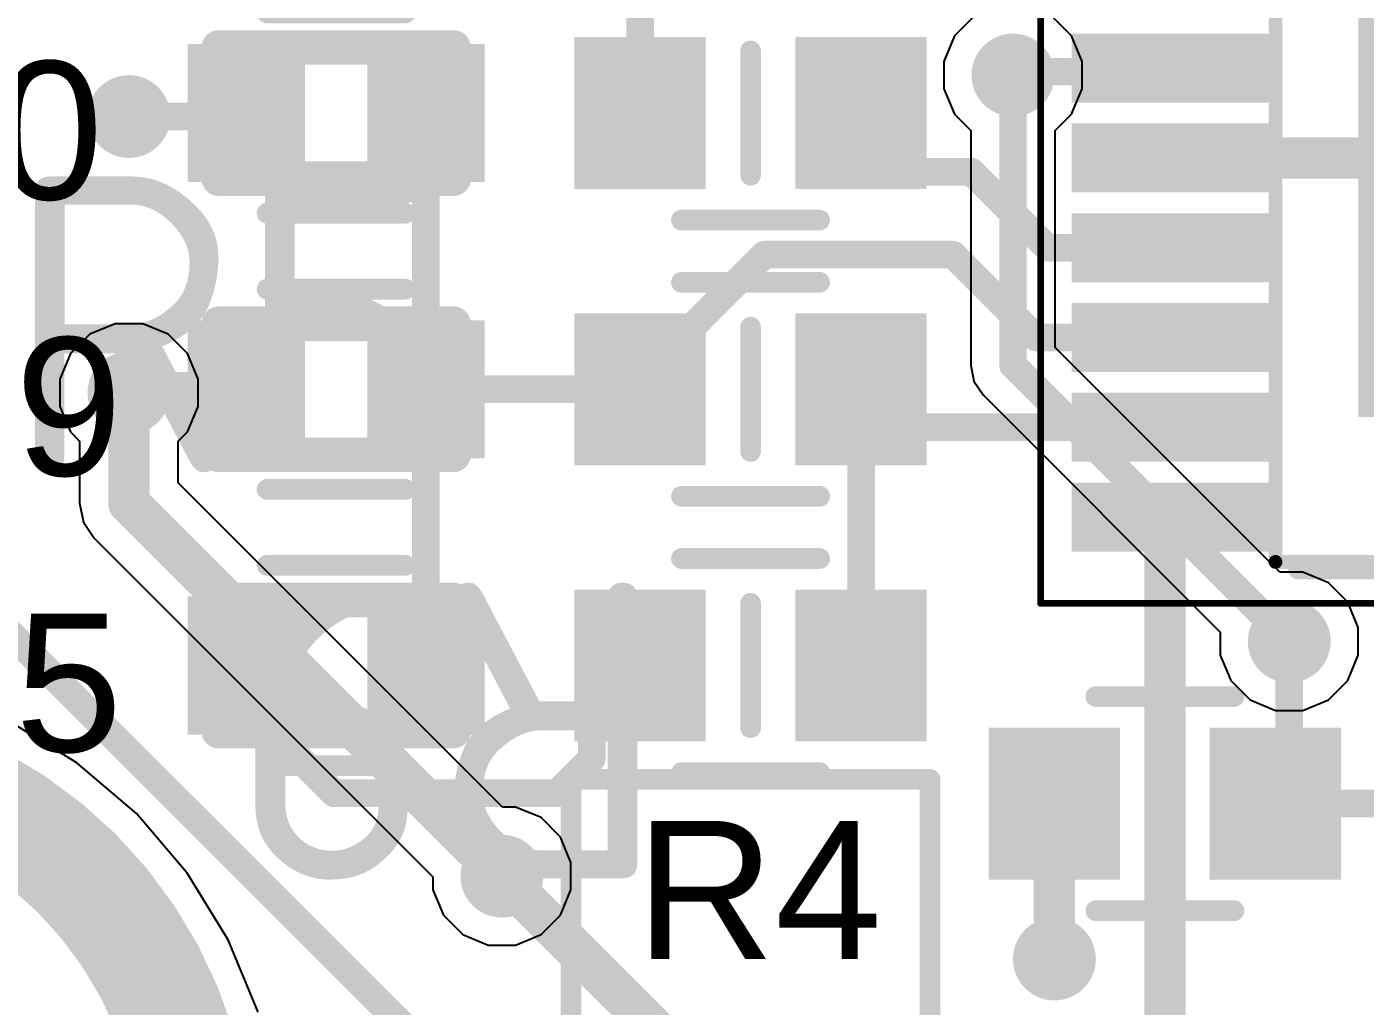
# Model space of a CAD drawing. Header units: inches. Extents: x -1.5 to 75.1, y -0.1 to 70.1.
# Drawn here: x 5.76 to 15.45, y 5.16 to 12.25 of the extents above; entities that cross this region are included whole.
import ezdxf

# ---------------------------------------------------------------- set-up
doc = ezdxf.new("R2010")
doc.units = ezdxf.units.IN
for name, color, linetype in [('Assembly Notes', 56, 'Continuous'), ('Bottom Layer', 5, 'Continuous'), ('Keep-Out Layer', 6, 'Continuous'), ('Mechanical 13', 56, 'Continuous'), ('Mechanical 15', 56, 'Continuous'), ('Top Layer', 1, 'Continuous'), ('Top Overlay', 2, 'Continuous'), ('Top Paste', 8, 'Continuous'), ('Top Solder', 216, 'Continuous'), ('Via Holes', 16, 'Continuous')]:
    doc.layers.add(name, color=color, linetype=linetype)
doc.styles.add('Arial', font='', dxfattribs={"height": 0.2})
doc.styles.add('GOST type B', font='', dxfattribs={"height": 0.2})
doc.styles.get('Arial').set_extended_font_data('Arial')
doc.styles.get('GOST type B').set_extended_font_data('GOST type B')

# ---------------------------------------------------------------- blocks, each defined once
blk = doc.blocks.new('0603R_129')
at = {"layer": 'Top Layer'}
for points in [[(-1.05000171, -0.47500032), (-1.05000171, 0.47500032), (-0.25000077, 0.47500032), (-0.25000077, -0.47500032)], [(0.24999823, -0.47500032), (0.24999823, 0.47500032), (1.04999917, 0.47500032), (1.04999917, -0.47500032)]]:
    blk.add_hatch(color=1, dxfattribs=at).paths.add_polyline_path(points)
at = {"layer": 'Top Paste'}
for points in [[(-1.05000171, -0.47500032), (-1.05000171, 0.47500032), (-0.25000077, 0.47500032), (-0.25000077, -0.47500032)], [(0.24999823, -0.47500032), (0.24999823, 0.47500032), (1.04999917, 0.47500032), (1.04999917, -0.47500032)]]:
    blk.add_hatch(color=8, dxfattribs=at).paths.add_polyline_path(points)
at = {"layer": 'Top Solder'}
for points in [[(-1.07500293, -0.50000154), (-1.07500293, 0.50000154), (-0.22499955, 0.50000154), (-0.22499955, -0.50000154)], [(0.22499701, -0.50000154), (0.22499701, 0.50000154), (1.07500039, 0.50000154), (1.07500039, -0.50000154)]]:
    blk.add_hatch(color=216, dxfattribs=at).paths.add_polyline_path(points)
at = {"layer": 'Assembly Notes'}
for points in [[(-0.8500008399999999, -0.47500032, 0.2499995, 0.2499995, 0), (-0.8500008399999999, 0.47500032, 0.2499995, 0.2499995, 0)], [(-0.8500008399999999, 0.47500032, 0.2499995, 0.2499995, 0), (0.8499983, 0.47500032, 0.2499995, 0.2499995, 0)], [(0.8499983, -0.47500032, 0.2499995, 0.2499995, 0), (0.8499983, 0.47500032, 0.2499995, 0.2499995, 0)], [(-0.8500008399999999, -0.47500032, 0.2499995, 0.2499995, 0), (0.8499983, -0.47500032, 0.2499995, 0.2499995, 0)]]:
    blk.add_lwpolyline(points, format="xyseb", dxfattribs=at)
for points in [[(-0.9125000799999999, 0.47500032, 0.12499848, 0.12499848, 1), (-0.7875015999999999, 0.47500032, 0.12499848, 0.12499848, 1)], [(-0.9125000799999999, 0.47500032, 0.12499848, 0.12499848, 1), (-0.7875015999999999, 0.47500032, 0.12499848, 0.12499848, 1)], [(0.78749906, 0.47500032, 0.12499848, 0.12499848, 1), (0.9124975399999999, 0.47500032, 0.12499848, 0.12499848, 1)], [(0.78749906, 0.47500032, 0.12499848, 0.12499848, 1), (0.9124975399999999, 0.47500032, 0.12499848, 0.12499848, 1)], [(-0.9125000799999999, -0.47500032, 0.12499848, 0.12499848, 1), (-0.7875015999999999, -0.47500032, 0.12499848, 0.12499848, 1)], [(-0.9125000799999999, -0.47500032, 0.12499848, 0.12499848, 1), (-0.7875015999999999, -0.47500032, 0.12499848, 0.12499848, 1)], [(0.78749906, -0.47500032, 0.12499848, 0.12499848, 1), (0.9124975399999999, -0.47500032, 0.12499848, 0.12499848, 1)], [(0.78749906, -0.47500032, 0.12499848, 0.12499848, 1), (0.9124975399999999, -0.47500032, 0.12499848, 0.12499848, 1)]]:
    blk.add_lwpolyline(points, format="xyseb", close=True, dxfattribs=at)
at = {"layer": 'Top Overlay'}
for points in [[(-0.499999, 0.72499982, 0.1499997, 0.1499997, 0), (0.499999, 0.72499982, 0.1499997, 0.1499997, 0)], [(-0.499999, -0.72499982, 0.1499997, 0.1499997, 0), (0.499999, -0.72499982, 0.1499997, 0.1499997, 0)]]:
    blk.add_lwpolyline(points, format="xyseb", dxfattribs=at)
for points in [[(-0.53749956, 0.72499982, 0.07499858, 0.07499858, 1), (-0.46249844, 0.72499982, 0.07499858, 0.07499858, 1)], [(0.46249844, 0.72499982, 0.07499858, 0.07499858, 1), (0.53749956, 0.72499982, 0.07499858, 0.07499858, 1)], [(-0.53749956, -0.72499982, 0.07499858, 0.07499858, 1), (-0.46249844, -0.72499982, 0.07499858, 0.07499858, 1)], [(0.46249844, -0.72499982, 0.07499858, 0.07499858, 1), (0.53749956, -0.72499982, 0.07499858, 0.07499858, 1)]]:
    blk.add_lwpolyline(points, format="xyseb", close=True, dxfattribs=at)
at = {"layer": 'Assembly Notes', "style": 'GOST type B'}
blk.add_text('R10', height=2.15000078, rotation=360, dxfattribs=at).set_placement((-2.40000028, 1.39999974))
blk = doc.blocks.new('0603R_130')
at = {"layer": 'Top Layer'}
for points in [[(-1.05000171, -0.47500032), (-1.05000171, 0.47500032), (-0.25000077, 0.47500032), (-0.25000077, -0.47500032)], [(0.24999823, -0.47500032), (0.24999823, 0.47500032), (1.04999917, 0.47500032), (1.04999917, -0.47500032)]]:
    blk.add_hatch(color=1, dxfattribs=at).paths.add_polyline_path(points)
at = {"layer": 'Top Paste'}
for points in [[(-1.05000171, -0.47500032), (-1.05000171, 0.47500032), (-0.25000077, 0.47500032), (-0.25000077, -0.47500032)], [(0.24999823, -0.47500032), (0.24999823, 0.47500032), (1.04999917, 0.47500032), (1.04999917, -0.47500032)]]:
    blk.add_hatch(color=8, dxfattribs=at).paths.add_polyline_path(points)
at = {"layer": 'Top Solder'}
for points in [[(-1.07500293, -0.50000154), (-1.07500293, 0.50000154), (-0.22499955, 0.50000154), (-0.22499955, -0.50000154)], [(0.22499701, -0.50000154), (0.22499701, 0.50000154), (1.07500039, 0.50000154), (1.07500039, -0.50000154)]]:
    blk.add_hatch(color=216, dxfattribs=at).paths.add_polyline_path(points)
at = {"layer": 'Assembly Notes'}
for points in [[(-0.8500008399999999, 0.47500032, 0.2499995, 0.2499995, 0), (-0.8500008399999999, -0.47500032, 0.2499995, 0.2499995, 0)], [(0.8499983, 0.47500032, 0.2499995, 0.2499995, 0), (-0.8500008399999999, 0.47500032, 0.2499995, 0.2499995, 0)], [(0.8499983, 0.47500032, 0.2499995, 0.2499995, 0), (0.8499983, -0.47500032, 0.2499995, 0.2499995, 0)], [(0.8499983, -0.47500032, 0.2499995, 0.2499995, 0), (-0.8500008399999999, -0.47500032, 0.2499995, 0.2499995, 0)]]:
    blk.add_lwpolyline(points, format="xyseb", dxfattribs=at)
for points in [[(-0.9125000799999999, 0.47500032, 0.12499848, 0.12499848, 1), (-0.7875015999999999, 0.47500032, 0.12499848, 0.12499848, 1)], [(-0.9125000799999999, 0.47500032, 0.12499848, 0.12499848, 1), (-0.7875015999999999, 0.47500032, 0.12499848, 0.12499848, 1)], [(0.78749906, 0.47500032, 0.12499848, 0.12499848, 1), (0.9124975399999999, 0.47500032, 0.12499848, 0.12499848, 1)], [(0.78749906, 0.47500032, 0.12499848, 0.12499848, 1), (0.9124975399999999, 0.47500032, 0.12499848, 0.12499848, 1)], [(-0.9125000799999999, -0.47500032, 0.12499848, 0.12499848, 1), (-0.7875015999999999, -0.47500032, 0.12499848, 0.12499848, 1)], [(-0.9125000799999999, -0.47500032, 0.12499848, 0.12499848, 1), (-0.7875015999999999, -0.47500032, 0.12499848, 0.12499848, 1)], [(0.78749906, -0.47500032, 0.12499848, 0.12499848, 1), (0.9124975399999999, -0.47500032, 0.12499848, 0.12499848, 1)], [(0.78749906, -0.47500032, 0.12499848, 0.12499848, 1), (0.9124975399999999, -0.47500032, 0.12499848, 0.12499848, 1)]]:
    blk.add_lwpolyline(points, format="xyseb", close=True, dxfattribs=at)
at = {"layer": 'Top Overlay'}
for points in [[(0.499999, 0.72499982, 0.1499997, 0.1499997, 0), (-0.499999, 0.72499982, 0.1499997, 0.1499997, 0)], [(0.499999, -0.72499982, 0.1499997, 0.1499997, 0), (-0.499999, -0.72499982, 0.1499997, 0.1499997, 0)]]:
    blk.add_lwpolyline(points, format="xyseb", dxfattribs=at)
for points in [[(-0.53749956, 0.72499982, 0.07499858, 0.07499858, 1), (-0.46249844, 0.72499982, 0.07499858, 0.07499858, 1)], [(0.46249844, 0.72499982, 0.07499858, 0.07499858, 1), (0.53749956, 0.72499982, 0.07499858, 0.07499858, 1)], [(-0.53749956, -0.72499982, 0.07499858, 0.07499858, 1), (-0.46249844, -0.72499982, 0.07499858, 0.07499858, 1)], [(0.46249844, -0.72499982, 0.07499858, 0.07499858, 1), (0.53749956, -0.72499982, 0.07499858, 0.07499858, 1)]]:
    blk.add_lwpolyline(points, format="xyseb", close=True, dxfattribs=at)
at = {"layer": 'Assembly Notes', "style": 'GOST type B'}
blk.add_text('R9', height=2.15000078, dxfattribs=at).set_placement((-2.40000028, 1.39999974))
blk = doc.blocks.new('0603R_134')
at = {"layer": 'Top Layer'}
for points in [[(-1.05000171, -0.47500032), (-1.05000171, 0.47500032), (-0.25000077, 0.47500032), (-0.25000077, -0.47500032)], [(0.24999823, -0.47500032), (0.24999823, 0.47500032), (1.04999917, 0.47500032), (1.04999917, -0.47500032)]]:
    blk.add_hatch(color=1, dxfattribs=at).paths.add_polyline_path(points)
at = {"layer": 'Top Paste'}
for points in [[(-1.05000171, -0.47500032), (-1.05000171, 0.47500032), (-0.25000077, 0.47500032), (-0.25000077, -0.47500032)], [(0.24999823, -0.47500032), (0.24999823, 0.47500032), (1.04999917, 0.47500032), (1.04999917, -0.47500032)]]:
    blk.add_hatch(color=8, dxfattribs=at).paths.add_polyline_path(points)
at = {"layer": 'Top Solder'}
for points in [[(-1.07500293, -0.50000154), (-1.07500293, 0.50000154), (-0.22499955, 0.50000154), (-0.22499955, -0.50000154)], [(0.22499701, -0.50000154), (0.22499701, 0.50000154), (1.07500039, 0.50000154), (1.07500039, -0.50000154)]]:
    blk.add_hatch(color=216, dxfattribs=at).paths.add_polyline_path(points)
at = {"layer": 'Assembly Notes'}
for points in [[(-0.8500008399999999, -0.47500032, 0.2499995, 0.2499995, 0), (-0.8500008399999999, 0.47500032, 0.2499995, 0.2499995, 0)], [(-0.8500008399999999, 0.47500032, 0.2499995, 0.2499995, 0), (0.8499983, 0.47500032, 0.2499995, 0.2499995, 0)], [(0.8499983, -0.47500032, 0.2499995, 0.2499995, 0), (0.8499983, 0.47500032, 0.2499995, 0.2499995, 0)], [(-0.8500008399999999, -0.47500032, 0.2499995, 0.2499995, 0), (0.8499983, -0.47500032, 0.2499995, 0.2499995, 0)]]:
    blk.add_lwpolyline(points, format="xyseb", dxfattribs=at)
for points in [[(-0.9125000799999999, 0.47500032, 0.12499848, 0.12499848, 1), (-0.7875015999999999, 0.47500032, 0.12499848, 0.12499848, 1)], [(-0.9125000799999999, 0.47500032, 0.12499848, 0.12499848, 1), (-0.7875015999999999, 0.47500032, 0.12499848, 0.12499848, 1)], [(0.78749906, 0.47500032, 0.12499848, 0.12499848, 1), (0.9124975399999999, 0.47500032, 0.12499848, 0.12499848, 1)], [(0.78749906, 0.47500032, 0.12499848, 0.12499848, 1), (0.9124975399999999, 0.47500032, 0.12499848, 0.12499848, 1)], [(-0.9125000799999999, -0.47500032, 0.12499848, 0.12499848, 1), (-0.7875015999999999, -0.47500032, 0.12499848, 0.12499848, 1)], [(-0.9125000799999999, -0.47500032, 0.12499848, 0.12499848, 1), (-0.7875015999999999, -0.47500032, 0.12499848, 0.12499848, 1)], [(0.78749906, -0.47500032, 0.12499848, 0.12499848, 1), (0.9124975399999999, -0.47500032, 0.12499848, 0.12499848, 1)], [(0.78749906, -0.47500032, 0.12499848, 0.12499848, 1), (0.9124975399999999, -0.47500032, 0.12499848, 0.12499848, 1)]]:
    blk.add_lwpolyline(points, format="xyseb", close=True, dxfattribs=at)
at = {"layer": 'Top Overlay'}
for points in [[(-0.499999, 0.72499982, 0.1499997, 0.1499997, 0), (0.499999, 0.72499982, 0.1499997, 0.1499997, 0)], [(-0.499999, -0.72499982, 0.1499997, 0.1499997, 0), (0.499999, -0.72499982, 0.1499997, 0.1499997, 0)]]:
    blk.add_lwpolyline(points, format="xyseb", dxfattribs=at)
for points in [[(-0.53749956, 0.72499982, 0.07499858, 0.07499858, 1), (-0.46249844, 0.72499982, 0.07499858, 0.07499858, 1)], [(0.46249844, 0.72499982, 0.07499858, 0.07499858, 1), (0.53749956, 0.72499982, 0.07499858, 0.07499858, 1)], [(-0.53749956, -0.72499982, 0.07499858, 0.07499858, 1), (-0.46249844, -0.72499982, 0.07499858, 0.07499858, 1)], [(0.46249844, -0.72499982, 0.07499858, 0.07499858, 1), (0.53749956, -0.72499982, 0.07499858, 0.07499858, 1)]]:
    blk.add_lwpolyline(points, format="xyseb", close=True, dxfattribs=at)
at = {"layer": 'Assembly Notes', "style": 'GOST type B'}
blk.add_text('R5', height=2.15000078, rotation=360, dxfattribs=at).set_placement((-2.40000028, 1.39999974))
blk = doc.blocks.new('HTSSOP_20_153')
at = {"layer": 'Top Layer'}
for points in [[(-1.57499939, -2.17499946), (-1.57499939, 2.17499946), (1.57499939, 2.17499946), (1.57499939, -2.17499946)], [(-3.65000032, 0.55000017), (-2.20000068, 0.55000017), (-2.20000068, 0.10000107), (-3.65000032, 0.10000107)], [(-3.65000032, -0.10000107), (-2.20000068, -0.10000107), (-2.20000068, -0.55000017), (-3.65000032, -0.55000017)], [(-3.65000032, -0.74999977), (-2.20000068, -0.74999977), (-2.20000068, -1.19999887), (-3.65000032, -1.19999887)], [(-3.65000032, -1.40000101), (-2.20000068, -1.40000101), (-2.20000068, -1.85000011), (-3.65000032, -1.85000011)], [(-3.65000032, -2.04999971), (-2.20000068, -2.04999971), (-2.20000068, -2.49999881), (-3.65000032, -2.49999881)], [(-3.65000032, -2.70000095), (-2.20000068, -2.70000095), (-2.20000068, -3.15000005), (-3.65000032, -3.15000005)]]:
    blk.add_hatch(color=1, dxfattribs=at).paths.add_polyline_path(points)
at = {"layer": 'Top Paste'}
for points in [[(-1.57499939, -2.17499946), (-1.57499939, 2.17499946), (1.57499939, 2.17499946), (1.57499939, -2.17499946)], [(-3.65000032, 0.55000017), (-2.20000068, 0.55000017), (-2.20000068, 0.10000107), (-3.65000032, 0.10000107)], [(-3.65000032, -0.10000107), (-2.20000068, -0.10000107), (-2.20000068, -0.55000017), (-3.65000032, -0.55000017)], [(-3.65000032, -0.74999977), (-2.20000068, -0.74999977), (-2.20000068, -1.19999887), (-3.65000032, -1.19999887)], [(-3.65000032, -1.40000101), (-2.20000068, -1.40000101), (-2.20000068, -1.85000011), (-3.65000032, -1.85000011)], [(-3.65000032, -2.04999971), (-2.20000068, -2.04999971), (-2.20000068, -2.49999881), (-3.65000032, -2.49999881)], [(-3.65000032, -2.70000095), (-2.20000068, -2.70000095), (-2.20000068, -3.15000005), (-3.65000032, -3.15000005)]]:
    blk.add_hatch(color=8, dxfattribs=at).paths.add_polyline_path(points)
at = {"layer": 'Top Solder'}
for points in [[(-1.60000061, -2.20000068), (-1.60000061, 2.20000068), (1.60000061, 2.20000068), (1.60000061, -2.20000068)], [(-3.67500154, 0.57500139), (-2.17499946, 0.57500139), (-2.17499946, 0.07499984999999999), (-3.67500154, 0.07499984999999999)], [(-3.67500154, -0.07499984999999999), (-2.17499946, -0.07499984999999999), (-2.17499946, -0.57500139), (-3.67500154, -0.57500139)], [(-3.67500154, -0.7249985499999999), (-2.17499946, -0.7249985499999999), (-2.17499946, -1.22500009), (-3.67500154, -1.22500009)], [(-3.67500154, -1.37499979), (-2.17499946, -1.37499979), (-2.17499946, -1.87500133), (-3.67500154, -1.87500133)], [(-3.67500154, -2.02499849), (-2.17499946, -2.02499849), (-2.17499946, -2.52500003), (-3.67500154, -2.52500003)], [(-3.67500154, -2.67499973), (-2.17499946, -2.67499973), (-2.17499946, -3.17500127), (-3.67500154, -3.17500127)]]:
    blk.add_hatch(color=216, dxfattribs=at).paths.add_polyline_path(points)
at = {"layer": 'Mechanical 13'}
for points in [[(-2.20000068, -3.25000112, 0.0999998, 0.0999998, 0), (-2.20000068, 3.25000112, 0.0999998, 0.0999998, 0)], [(-2.20000068, -3.25000112, 0.0999998, 0.0999998, 0), (2.20000068, -3.25000112, 0.0999998, 0.0999998, 0)]]:
    blk.add_lwpolyline(points, format="xyseb", dxfattribs=at)
blk.add_lwpolyline([(-2.22499936, -3.25000112, 0.0499999, 0.0499999, 1), (-2.175002, -3.25000112, 0.0499999, 0.0499999, 1)], format="xyseb", close=True, dxfattribs=at)
blk.add_lwpolyline([(-2.22499936, -3.25000112, 0.0499999, 0.0499999, 1), (-2.175002, -3.25000112, 0.0499999, 0.0499999, 1)], format="xyseb", close=True, dxfattribs=at)
at = {"layer": 'Mechanical 15'}
for points in [[(-3.89999982, -3.55000052, 0.0499999, 0.0499999, 0), (-3.89999982, 3.55000052, 0.0499999, 0.0499999, 0)], [(-3.89999982, -3.55000052, 0.0499999, 0.0499999, 0), (3.89999982, -3.55000052, 0.0499999, 0.0499999, 0)]]:
    blk.add_lwpolyline(points, format="xyseb", dxfattribs=at)
blk.add_lwpolyline([(-3.912499159999999, -3.55000052, 0.02499868, 0.02499868, 1), (-3.88750048, -3.55000052, 0.02499868, 0.02499868, 1)], format="xyseb", close=True, dxfattribs=at)
blk.add_lwpolyline([(-3.912499159999999, -3.55000052, 0.02499868, 0.02499868, 1), (-3.88750048, -3.55000052, 0.02499868, 0.02499868, 1)], format="xyseb", close=True, dxfattribs=at)
at = {"layer": 'Top Overlay'}
blk.add_lwpolyline([(-2.032, -3.302, 0.1499997, 0.1499997, 0), (2.032, -3.302, 0.1499997, 0.1499997, 0)], format="xyseb", dxfattribs=at)
blk.add_lwpolyline([(-2.06950056, -3.302, 0.07499858, 0.07499858, 1), (-1.99449944, -3.302, 0.07499858, 0.07499858, 1)], format="xyseb", close=True, dxfattribs=at)
blk = doc.blocks.new('0603C_189')
at = {"layer": 'Top Layer'}
for points in [[(-1.25000131, -0.52500022), (-1.25000131, 0.52500022), (-0.35000057, 0.52500022), (-0.35000057, -0.52500022)], [(0.34999803, -0.52500022), (0.34999803, 0.52500022), (1.24999877, 0.52500022), (1.24999877, -0.52500022)]]:
    blk.add_hatch(color=1, dxfattribs=at).paths.add_polyline_path(points)
at = {"layer": 'Top Paste'}
for points in [[(-1.25000131, -0.52500022), (-1.25000131, 0.52500022), (-0.35000057, 0.52500022), (-0.35000057, -0.52500022)], [(0.34999803, -0.52500022), (0.34999803, 0.52500022), (1.24999877, 0.52500022), (1.24999877, -0.52500022)]]:
    blk.add_hatch(color=8, dxfattribs=at).paths.add_polyline_path(points)
at = {"layer": 'Top Solder'}
for points in [[(-1.27500253, -0.55000144), (-1.27500253, 0.55000144), (-0.32499935, 0.55000144), (-0.32499935, -0.55000144)], [(0.32499681, -0.55000144), (0.32499681, 0.55000144), (1.27499999, 0.55000144), (1.27499999, -0.55000144)]]:
    blk.add_hatch(color=216, dxfattribs=at).paths.add_polyline_path(points)
at = {"layer": 'Top Overlay'}
for points in [[(-0.499999, 0.77499972, 0.1499997, 0.1499997, 0), (0.499999, 0.77499972, 0.1499997, 0.1499997, 0)], [(0, -0.4499991, 0.1499997, 0.1499997, 0), (0, 0.4499991, 0.1499997, 0.1499997, 0)], [(-0.499999, -0.77499972, 0.1499997, 0.1499997, 0), (0.499999, -0.77499972, 0.1499997, 0.1499997, 0)]]:
    blk.add_lwpolyline(points, format="xyseb", dxfattribs=at)
for points in [[(-0.53749956, 0.77499972, 0.07499858, 0.07499858, 1), (-0.46249844, 0.77499972, 0.07499858, 0.07499858, 1)], [(0.46249844, 0.77499972, 0.07499858, 0.07499858, 1), (0.53749956, 0.77499972, 0.07499858, 0.07499858, 1)], [(-0.03750056, 0.4499991, 0.07499858, 0.07499858, 1), (0.03750056, 0.4499991, 0.07499858, 0.07499858, 1)], [(-0.03750056, -0.4499991, 0.07499858, 0.07499858, 1), (0.03750056, -0.4499991, 0.07499858, 0.07499858, 1)], [(-0.53749956, -0.77499972, 0.07499858, 0.07499858, 1), (-0.46249844, -0.77499972, 0.07499858, 0.07499858, 1)], [(0.46249844, -0.77499972, 0.07499858, 0.07499858, 1), (0.53749956, -0.77499972, 0.07499858, 0.07499858, 1)]]:
    blk.add_lwpolyline(points, format="xyseb", close=True, dxfattribs=at)
blk = doc.blocks.new('0603C_190')
at = {"layer": 'Top Layer'}
for points in [[(-1.25000131, -0.52500022), (-1.25000131, 0.52500022), (-0.35000057, 0.52500022), (-0.35000057, -0.52500022)], [(0.34999803, -0.52500022), (0.34999803, 0.52500022), (1.24999877, 0.52500022), (1.24999877, -0.52500022)]]:
    blk.add_hatch(color=1, dxfattribs=at).paths.add_polyline_path(points)
at = {"layer": 'Top Paste'}
for points in [[(-1.25000131, -0.52500022), (-1.25000131, 0.52500022), (-0.35000057, 0.52500022), (-0.35000057, -0.52500022)], [(0.34999803, -0.52500022), (0.34999803, 0.52500022), (1.24999877, 0.52500022), (1.24999877, -0.52500022)]]:
    blk.add_hatch(color=8, dxfattribs=at).paths.add_polyline_path(points)
at = {"layer": 'Top Solder'}
for points in [[(-1.27500253, -0.55000144), (-1.27500253, 0.55000144), (-0.32499935, 0.55000144), (-0.32499935, -0.55000144)], [(0.32499681, -0.55000144), (0.32499681, 0.55000144), (1.27499999, 0.55000144), (1.27499999, -0.55000144)]]:
    blk.add_hatch(color=216, dxfattribs=at).paths.add_polyline_path(points)
at = {"layer": 'Top Overlay'}
for points in [[(-0.499999, 0.77499972, 0.1499997, 0.1499997, 0), (0.499999, 0.77499972, 0.1499997, 0.1499997, 0)], [(0, -0.4499991, 0.1499997, 0.1499997, 0), (0, 0.4499991, 0.1499997, 0.1499997, 0)], [(-0.499999, -0.77499972, 0.1499997, 0.1499997, 0), (0.499999, -0.77499972, 0.1499997, 0.1499997, 0)]]:
    blk.add_lwpolyline(points, format="xyseb", dxfattribs=at)
for points in [[(-0.53749956, 0.77499972, 0.07499858, 0.07499858, 1), (-0.46249844, 0.77499972, 0.07499858, 0.07499858, 1)], [(0.46249844, 0.77499972, 0.07499858, 0.07499858, 1), (0.53749956, 0.77499972, 0.07499858, 0.07499858, 1)], [(-0.03750056, 0.4499991, 0.07499858, 0.07499858, 1), (0.03750056, 0.4499991, 0.07499858, 0.07499858, 1)], [(-0.03750056, -0.4499991, 0.07499858, 0.07499858, 1), (0.03750056, -0.4499991, 0.07499858, 0.07499858, 1)], [(-0.53749956, -0.77499972, 0.07499858, 0.07499858, 1), (-0.46249844, -0.77499972, 0.07499858, 0.07499858, 1)], [(0.46249844, -0.77499972, 0.07499858, 0.07499858, 1), (0.53749956, -0.77499972, 0.07499858, 0.07499858, 1)]]:
    blk.add_lwpolyline(points, format="xyseb", close=True, dxfattribs=at)
blk = doc.blocks.new('0603C_191')
at = {"layer": 'Top Layer'}
for points in [[(-1.25000131, -0.52500022), (-1.25000131, 0.52500022), (-0.35000057, 0.52500022), (-0.35000057, -0.52500022)], [(0.34999803, -0.52500022), (0.34999803, 0.52500022), (1.24999877, 0.52500022), (1.24999877, -0.52500022)]]:
    blk.add_hatch(color=1, dxfattribs=at).paths.add_polyline_path(points)
at = {"layer": 'Top Paste'}
for points in [[(-1.25000131, -0.52500022), (-1.25000131, 0.52500022), (-0.35000057, 0.52500022), (-0.35000057, -0.52500022)], [(0.34999803, -0.52500022), (0.34999803, 0.52500022), (1.24999877, 0.52500022), (1.24999877, -0.52500022)]]:
    blk.add_hatch(color=8, dxfattribs=at).paths.add_polyline_path(points)
at = {"layer": 'Top Solder'}
for points in [[(-1.27500253, -0.55000144), (-1.27500253, 0.55000144), (-0.32499935, 0.55000144), (-0.32499935, -0.55000144)], [(0.32499681, -0.55000144), (0.32499681, 0.55000144), (1.27499999, 0.55000144), (1.27499999, -0.55000144)]]:
    blk.add_hatch(color=216, dxfattribs=at).paths.add_polyline_path(points)
at = {"layer": 'Top Overlay'}
for points in [[(0.499999, 0.77499972, 0.1499997, 0.1499997, 0), (-0.499999, 0.77499972, 0.1499997, 0.1499997, 0)], [(0, 0.4499991, 0.1499997, 0.1499997, 0), (0, -0.4499991, 0.1499997, 0.1499997, 0)], [(0.499999, -0.77499972, 0.1499997, 0.1499997, 0), (-0.499999, -0.77499972, 0.1499997, 0.1499997, 0)]]:
    blk.add_lwpolyline(points, format="xyseb", dxfattribs=at)
for points in [[(-0.53749956, 0.77499972, 0.07499858, 0.07499858, 1), (-0.46249844, 0.77499972, 0.07499858, 0.07499858, 1)], [(0.46249844, 0.77499972, 0.07499858, 0.07499858, 1), (0.53749956, 0.77499972, 0.07499858, 0.07499858, 1)], [(-0.03750056, 0.4499991, 0.07499858, 0.07499858, 1), (0.03750056, 0.4499991, 0.07499858, 0.07499858, 1)], [(-0.03750056, -0.4499991, 0.07499858, 0.07499858, 1), (0.03750056, -0.4499991, 0.07499858, 0.07499858, 1)], [(-0.53749956, -0.77499972, 0.07499858, 0.07499858, 1), (-0.46249844, -0.77499972, 0.07499858, 0.07499858, 1)], [(0.46249844, -0.77499972, 0.07499858, 0.07499858, 1), (0.53749956, -0.77499972, 0.07499858, 0.07499858, 1)]]:
    blk.add_lwpolyline(points, format="xyseb", close=True, dxfattribs=at)
blk = doc.blocks.new('0603C_192')
at = {"layer": 'Top Layer'}
for points in [[(-1.25000131, -0.52500022), (-1.25000131, 0.52500022), (-0.35000057, 0.52500022), (-0.35000057, -0.52500022)], [(0.34999803, -0.52500022), (0.34999803, 0.52500022), (1.24999877, 0.52500022), (1.24999877, -0.52500022)]]:
    blk.add_hatch(color=1, dxfattribs=at).paths.add_polyline_path(points)
at = {"layer": 'Top Paste'}
for points in [[(-1.25000131, -0.52500022), (-1.25000131, 0.52500022), (-0.35000057, 0.52500022), (-0.35000057, -0.52500022)], [(0.34999803, -0.52500022), (0.34999803, 0.52500022), (1.24999877, 0.52500022), (1.24999877, -0.52500022)]]:
    blk.add_hatch(color=8, dxfattribs=at).paths.add_polyline_path(points)
at = {"layer": 'Top Solder'}
for points in [[(-1.27500253, -0.55000144), (-1.27500253, 0.55000144), (-0.32499935, 0.55000144), (-0.32499935, -0.55000144)], [(0.32499681, -0.55000144), (0.32499681, 0.55000144), (1.27499999, 0.55000144), (1.27499999, -0.55000144)]]:
    blk.add_hatch(color=216, dxfattribs=at).paths.add_polyline_path(points)
at = {"layer": 'Top Overlay'}
for points in [[(0.499999, 0.77499972, 0.1499997, 0.1499997, 0), (-0.499999, 0.77499972, 0.1499997, 0.1499997, 0)], [(0, 0.4499991, 0.1499997, 0.1499997, 0), (0, -0.4499991, 0.1499997, 0.1499997, 0)], [(0.499999, -0.77499972, 0.1499997, 0.1499997, 0), (-0.499999, -0.77499972, 0.1499997, 0.1499997, 0)]]:
    blk.add_lwpolyline(points, format="xyseb", dxfattribs=at)
for points in [[(-0.53749956, 0.77499972, 0.07499858, 0.07499858, 1), (-0.46249844, 0.77499972, 0.07499858, 0.07499858, 1)], [(0.46249844, 0.77499972, 0.07499858, 0.07499858, 1), (0.53749956, 0.77499972, 0.07499858, 0.07499858, 1)], [(-0.03750056, 0.4499991, 0.07499858, 0.07499858, 1), (0.03750056, 0.4499991, 0.07499858, 0.07499858, 1)], [(-0.03750056, -0.4499991, 0.07499858, 0.07499858, 1), (0.03750056, -0.4499991, 0.07499858, 0.07499858, 1)], [(-0.53749956, -0.77499972, 0.07499858, 0.07499858, 1), (-0.46249844, -0.77499972, 0.07499858, 0.07499858, 1)], [(0.46249844, -0.77499972, 0.07499858, 0.07499858, 1), (0.53749956, -0.77499972, 0.07499858, 0.07499858, 1)]]:
    blk.add_lwpolyline(points, format="xyseb", close=True, dxfattribs=at)

msp = doc.modelspace()

# ---------------------------------------------------------------- hatches: boundary and pattern name
at = {"layer": 'Bottom Layer'}
h = msp.add_hatch(color=5, dxfattribs=at)
edge = h.paths.add_edge_path()
edge.add_arc((12.8999996, 11.89999906), 0.2999994, 0, 360)
h = msp.add_hatch(color=5, dxfattribs=at)
edge = h.paths.add_edge_path()
edge.add_arc((6.4999997, 11.59999966), 0.2999994, 0, 360)
h = msp.add_hatch(color=5, dxfattribs=at)
edge = h.paths.add_edge_path()
edge.add_arc((6.4999997, 9.600001119999998), 0.2999994, 0, 360)
h = msp.add_hatch(color=5, dxfattribs=at)
edge = h.paths.add_edge_path()
edge.add_arc((14.90000068, 7.799999639999999), 0.2999994, 0, 360)
h = msp.add_hatch(color=5, dxfattribs=at)
edge = h.paths.add_edge_path()
edge.add_arc((9.19999938, 6.100000499999999), 0.2999994, 0, 360)
h = msp.add_hatch(color=5, dxfattribs=at)
edge = h.paths.add_edge_path()
edge.add_arc((13.199999, 5.49999916), 0.2999994, 0, 360)
at = {"layer": 'Top Layer'}
h = msp.add_hatch(color=1, dxfattribs=at)
edge = h.paths.add_edge_path()
edge.add_arc((12.8999996, 11.89999906), 0.2999994, 0, 360)
h = msp.add_hatch(color=1, dxfattribs=at)
edge = h.paths.add_edge_path()
edge.add_arc((6.4999997, 11.59999966), 0.2999994, 0, 360)
h = msp.add_hatch(color=1, dxfattribs=at)
edge = h.paths.add_edge_path()
edge.add_arc((6.4999997, 9.600001119999998), 0.2999994, 0, 360)
h = msp.add_hatch(color=1, dxfattribs=at)
edge = h.paths.add_edge_path()
edge.add_arc((14.90000068, 7.799999639999999), 0.2999994, 0, 360)
h = msp.add_hatch(color=1, dxfattribs=at)
edge = h.paths.add_edge_path()
edge.add_arc((9.19999938, 6.100000499999999), 0.2999994, 0, 360)
h = msp.add_hatch(color=1, dxfattribs=at)
edge = h.paths.add_edge_path()
edge.add_arc((13.199999, 5.49999916), 0.2999994, 0, 360)
at = {"layer": 'Via Holes'}
h = msp.add_hatch(color=7, dxfattribs=at)
edge = h.paths.add_edge_path()
edge.add_arc((12.8999996, 11.89999906), 0.1499997, 0, 360)
h = msp.add_hatch(color=7, dxfattribs=at)
edge = h.paths.add_edge_path()
edge.add_arc((6.4999997, 11.59999966), 0.1499997, 0, 360)
h = msp.add_hatch(color=7, dxfattribs=at)
edge = h.paths.add_edge_path()
edge.add_arc((6.4999997, 9.600001119999998), 0.1499997, 0, 360)
h = msp.add_hatch(color=7, dxfattribs=at)
edge = h.paths.add_edge_path()
edge.add_arc((14.90000068, 7.799999639999999), 0.1499997, 0, 360)
h = msp.add_hatch(color=7, dxfattribs=at)
edge = h.paths.add_edge_path()
edge.add_arc((9.19999938, 6.100000499999999), 0.1499997, 0, 360)
h = msp.add_hatch(color=7, dxfattribs=at)
edge = h.paths.add_edge_path()
edge.add_arc((13.199999, 5.49999916), 0.1499997, 0, 360)

# ---------------------------------------------------------------- linework, layer by layer
at = {"layer": 'Bottom Layer'}
for p, q in [((12.61677182, 12.32387934), (12.47611932, 12.18322684)), ((13.32387988, 12.18322684), (13.18322738, 12.32387934)), ((12.47611932, 12.18322684), (12.4000006, 11.9994553)), ((13.3999986, 11.9994553), (13.32387988, 12.18322684)), ((12.4000006, 11.9994553), (12.4000006, 11.80054282)), ((13.3999986, 11.80054282), (13.3999986, 11.9994553)), ((12.4000006, 11.80054282), (12.47611932, 11.61677128)), ((13.32387988, 11.61677128), (13.3999986, 11.80054282)), ((12.47611932, 11.61677128), (12.59412264, 11.49876796)), ((13.20587656, 11.49876796), (13.32387988, 11.61677128)), ((12.59412264, 11.49876796), (12.59412264, 9.800013419999999)), ((13.20587656, 9.926701), (13.20587656, 11.49876796)), ((6.40054346, 10.10000012), (6.216771919999999, 10.0238814)), ((6.59945594, 10.10000012), (6.40054346, 10.10000012)), ((6.78322748, 10.0238814), (6.59945594, 10.10000012)), ((6.216771919999999, 10.0238814), (6.076119419999999, 9.883228899999999)), ((6.92387998, 9.883228899999999), (6.78322748, 10.0238814)), ((14.83257638, 8.29999864), (13.20587656, 9.926701)), ((6.076119419999999, 9.883228899999999), (6.000000699999999, 9.69945736)), ((6.9999987, 9.69945736), (6.92387998, 9.883228899999999)), ((12.59412264, 9.800013419999999), (12.5941201, 9.80000072)), ((12.5941201, 9.80000072), (12.61740682, 9.68294736)), ((6.000000699999999, 9.69945736), (6.000000699999999, 9.50054488)), ((6.9999987, 9.50054488), (6.9999987, 9.69945736)), ((12.61740682, 9.68294736), (12.68371098, 9.5837121)), ((6.000000699999999, 9.50054488), (6.076119419999999, 9.31677334)), ((6.92387998, 9.31677334), (6.9999987, 9.50054488)), ((12.68371098, 9.5837121), (14.40000168, 7.867423939999999)), ((6.076119419999999, 9.31677334), (6.143142399999999, 9.24975036)), ((6.856857, 9.24975036), (6.92387998, 9.31677334)), ((6.143142399999999, 9.24975036), (6.143142399999999, 8.80000018)), ((6.856857, 8.94781548), (6.856857, 9.24975036)), ((9.20467298, 6.599999499999999), (6.856857, 8.94781548)), ((6.143142399999999, 8.80000018), (6.1703077, 8.66343708)), ((6.1703077, 8.66343708), (6.2476634, 8.54766388)), ((6.2476634, 8.54766388), (8.700000379999999, 6.0953269)), ((14.99945692, 8.29999864), (14.83257638, 8.29999864)), ((15.18322846, 8.223879919999998), (14.99945692, 8.29999864)), ((15.32388096, 8.08322742), (15.18322846, 8.223879919999998)), ((15.39999968, 7.89945588), (15.32388096, 8.08322742)), ((14.40000168, 7.867423939999999), (14.40000168, 7.7005434)), ((15.39999968, 7.7005434), (15.39999968, 7.89945588)), ((14.40000168, 7.7005434), (14.4761204, 7.516771859999999)), ((15.32388096, 7.516771859999999), (15.39999968, 7.7005434)), ((14.4761204, 7.516771859999999), (14.6167729, 7.37611936)), ((15.18322846, 7.37611936), (15.32388096, 7.516771859999999)), ((14.6167729, 7.37611936), (14.80054444, 7.300000639999999)), ((14.99945692, 7.300000639999999), (15.18322846, 7.37611936)), ((14.80054444, 7.300000639999999), (14.99945692, 7.300000639999999)), ((6.1225684, 6.921466979999999), (5.63941976, 7.21753954)), ((6.553454, 6.553454), (6.1225684, 6.921466979999999)), ((9.29945562, 6.599999499999999), (9.20467298, 6.599999499999999)), ((9.48322716, 6.52388078), (9.29945562, 6.599999499999999)), ((6.921466979999999, 6.1225684), (6.553454, 6.553454)), ((9.623879659999998, 6.383228279999999), (9.48322716, 6.52388078)), ((9.69999838, 6.19945674), (9.623879659999998, 6.383228279999999)), ((7.21753954, 5.63941976), (6.921466979999999, 6.1225684)), ((9.69999838, 6.00054426), (9.69999838, 6.19945674)), ((8.700000379999999, 6.0953269), (8.700000379999999, 6.00054426)), ((8.700000379999999, 6.00054426), (8.776119099999999, 5.81677272)), ((9.623879659999998, 5.81677272), (9.69999838, 6.00054426)), ((8.776119099999999, 5.81677272), (8.916771599999999, 5.67612022)), ((9.48322716, 5.67612022), (9.623879659999998, 5.81677272)), ((7.4343895, 5.115900359999999), (7.21753954, 5.63941976)), ((8.916771599999999, 5.67612022), (9.100543140000001, 5.600001499999999)), ((9.29945562, 5.600001499999999), (9.48322716, 5.67612022)), ((9.100543140000001, 5.600001499999999), (9.29945562, 5.600001499999999))]:
    msp.add_line(p, q, dxfattribs=at)
for points in [[(12.8999996, 9.80000072, 0.1999996, 0.1999996, 0), (12.8999996, 11.89999906, 0.1999996, 0.1999996, 0)], [(12.8999996, 9.80000072, 0.1999996, 0.1999996, 0), (14.90000068, 7.799999639999999, 0.1999996, 0.1999996, 0)], [(6.4999997, 8.80000018, 0.2999994, 0.2999994, 0), (6.4999997, 9.600001119999998, 0.2999994, 0.2999994, 0)], [(6.4999997, 8.80000018, 0.2999994, 0.2999994, 0), (9.19999938, 6.100000499999999, 0.2999994, 0.2999994, 0)]]:
    msp.add_lwpolyline(points, format="xyseb", dxfattribs=at)
for points in [[(12.8499997, 11.89999906, 0.0999998, 0.0999998, 1), (12.9499995, 11.89999906, 0.0999998, 0.0999998, 1)], [(12.8499997, 9.80000072, 0.0999998, 0.0999998, 1), (12.9499995, 9.80000072, 0.0999998, 0.0999998, 1)], [(12.8499997, 9.80000072, 0.0999998, 0.0999998, 1), (12.9499995, 9.80000072, 0.0999998, 0.0999998, 1)], [(6.425001119999999, 9.600001119999998, 0.1499997, 0.1499997, 1), (6.574998279999999, 9.600001119999998, 0.1499997, 0.1499997, 1)], [(6.425001119999999, 8.80000018, 0.1499997, 0.1499997, 1), (6.574998279999999, 8.80000018, 0.1499997, 0.1499997, 1)], [(6.425001119999999, 8.80000018, 0.1499997, 0.1499997, 1), (6.574998279999999, 8.80000018, 0.1499997, 0.1499997, 1)], [(14.85000078, 7.799999639999999, 0.0999998, 0.0999998, 1), (14.95000058, 7.799999639999999, 0.0999998, 0.0999998, 1)], [(9.1250008, 6.100000499999999, 0.1499997, 0.1499997, 1), (9.27499796, 6.100000499999999, 0.1499997, 0.1499997, 1)]]:
    msp.add_lwpolyline(points, format="xyseb", close=True, dxfattribs=at)
at = {"layer": 'Keep-Out Layer'}
msp.add_lwpolyline([(6.9999987, 3.99999962, 0.8000009399999999, 0.8000009399999999, 1), (1.00000054, 3.99999962, 0.8000009399999999, 0.8000009399999999, 1)], format="xyseb", close=True, dxfattribs=at)
at = {"layer": 'Top Layer'}
for points in [[(10.19999992, 11.62500088, 0.1999996, 0.1999996, 0), (10.19999992, 12.6000002, 0.1999996, 0.1999996, 0)], [(12.8999996, 11.89999906, 0.1999996, 0.1999996, 0), (12.92500082, 11.92500028, 0.1999996, 0.1999996, 0)], [(12.92500082, 11.92500028, 0.1999996, 0.1999996, 0), (14.04999984, 11.92500028, 0.1999996, 0.1999996, 0)], [(14.04999984, 11.92500028, 0.1999996, 0.1999996, 0), (14.07499852, 11.94999896, 0.1999996, 0.1999996, 0)], [(7.32499932, 11.59999966, 0.1999996, 0.1999996, 0), (7.349998, 11.62499834, 0.1999996, 0.1999996, 0)], [(8.649997939999999, 9.62500234, 0.1999996, 0.1999996, 0), (8.649997939999999, 11.62499834, 0.1999996, 0.1999996, 0)], [(10.19999738, 11.62499834, 0.1999996, 0.1999996, 0), (10.19999992, 11.62500088, 0.1999996, 0.1999996, 0)], [(11.79999672, 11.54999976, 0.1999996, 0.1999996, 0), (11.79999672, 11.62499834, 0.1999996, 0.1999996, 0)], [(6.4999997, 11.59999966, 0.1999996, 0.1999996, 0), (7.32499932, 11.59999966, 0.1999996, 0.1999996, 0)], [(11.79999672, 11.54999976, 0.1999996, 0.1999996, 0), (12.14999856, 11.19999792, 0.1999996, 0.1999996, 0)], [(14.07499852, 11.29999772, 0.2999994, 0.2999994, 0), (16.6749984, 11.29999772, 0.2999994, 0.2999994, 0)], [(12.14999856, 11.19999792, 0.1999996, 0.1999996, 0), (12.6000002, 11.19999792, 0.1999996, 0.1999996, 0)], [(12.6000002, 11.19999792, 0.1999996, 0.1999996, 0), (13.1499991, 10.64999902, 0.1999996, 0.1999996, 0)], [(10.19999992, 9.69999838, 0.1999996, 0.1999996, 0), (11.10000066, 10.59999912, 0.1999996, 0.1999996, 0)], [(11.10000066, 10.59999912, 0.1999996, 0.1999996, 0), (12.465685, 10.59999912, 0.1999996, 0.1999996, 0)], [(12.465685, 10.59999912, 0.1999996, 0.1999996, 0), (13.0656838, 10.00000032, 0.1999996, 0.1999996, 0)], [(13.1499991, 10.64999902, 0.1999996, 0.1999996, 0), (14.07499852, 10.64999902, 0.1999996, 0.1999996, 0)], [(13.0656838, 10.00000032, 0.1999996, 0.1999996, 0), (14.07499598, 10.00000032, 0.1999996, 0.1999996, 0)], [(14.07499598, 10.00000032, 0.1999996, 0.1999996, 0), (14.07499852, 9.99999778, 0.1999996, 0.1999996, 0)], [(10.19999992, 9.6249998, 0.1999996, 0.1999996, 0), (10.19999992, 9.69999838, 0.1999996, 0.1999996, 0)], [(6.4999997, 9.600001119999998, 0.2999994, 0.2999994, 0), (7.325001859999999, 9.600001119999998, 0.2999994, 0.2999994, 0)], [(7.325001859999999, 9.600001119999998, 0.1999996, 0.1999996, 0), (7.35000054, 9.6249998, 0.1999996, 0.1999996, 0)], [(8.649997939999999, 9.62500234, 0.1999996, 0.1999996, 0), (8.65000048, 9.6249998, 0.1999996, 0.1999996, 0)], [(8.649997939999999, 9.62499726, 0.1999996, 0.1999996, 0), (8.65000048, 9.6249998, 0.1999996, 0.1999996, 0)], [(8.649997939999999, 7.624998719999999, 0.1999996, 0.1999996, 0), (8.649997939999999, 9.62499726, 0.1999996, 0.1999996, 0)], [(8.65000048, 9.6249998, 0.1999996, 0.1999996, 0), (10.19999992, 9.6249998, 0.1999996, 0.1999996, 0)], [(11.79999926, 9.6249998, 0.1999996, 0.1999996, 0), (12.07499998, 9.34999908, 0.1999996, 0.1999996, 0)], [(11.79999926, 7.624998719999999, 0.1999996, 0.1999996, 0), (11.79999926, 9.6249998, 0.1999996, 0.1999996, 0)], [(12.07499998, 9.34999908, 0.1999996, 0.1999996, 0), (14.07499852, 9.34999908, 0.1999996, 0.1999996, 0)], [(13.9999974, 8.62499672, 0.2999994, 0.2999994, 0), (14.07499852, 8.699997839999998, 0.2999994, 0.2999994, 0)], [(13.9999974, 3.89999982, 0.2999994, 0.2999994, 0), (13.9999974, 8.62499672, 0.2999994, 0.2999994, 0)], [(5.49999916, 8.00000178, 0.1999996, 0.1999996, 0), (11.04062054, 2.4593804, 0.1999996, 0.1999996, 0)], [(14.90000068, 6.72500306, 0.1999996, 0.1999996, 0), (14.90000068, 7.799999639999999, 0.1999996, 0.1999996, 0)], [(7.349998, 7.624998719999999, 0.1999996, 0.1999996, 0), (7.649999939999999, 7.32499678, 0.1999996, 0.1999996, 0)], [(9.849998079999999, 7.274996879999999, 0.1999996, 0.1999996, 0), (10.19999992, 7.624998719999999, 0.1999996, 0.1999996, 0)], [(7.649999939999999, 7.0343141, 0.1999996, 0.1999996, 0), (7.649999939999999, 7.32499678, 0.1999996, 0.1999996, 0)], [(9.849998079999999, 6.949996259999999, 0.1999996, 0.1999996, 0), (9.849998079999999, 7.274996879999999, 0.1999996, 0.1999996, 0)], [(7.649999939999999, 7.0343141, 0.1999996, 0.1999996, 0), (7.984314739999999, 6.6999993, 0.1999996, 0.1999996, 0)], [(9.600001119999998, 6.6999993, 0.1999996, 0.1999996, 0), (9.849998079999999, 6.949996259999999, 0.1999996, 0.1999996, 0)], [(14.90000068, 6.72500306, 0.1999996, 0.1999996, 0), (15.09999774, 6.925000119999999, 0.1999996, 0.1999996, 0)], [(7.984314739999999, 6.6999993, 0.1999996, 0.1999996, 0), (9.600001119999998, 6.6999993, 0.1999996, 0.1999996, 0)], [(14.79999834, 6.62500072, 0.1999996, 0.1999996, 0), (14.90000068, 6.72500306, 0.1999996, 0.1999996, 0)], [(13.199999, 5.49999916, 0.2999994, 0.2999994, 0), (13.199999, 6.62500072, 0.2999994, 0.2999994, 0)], [(14.79999834, 6.62500072, 0.1999996, 0.1999996, 0), (16.35000032, 6.62500072, 0.1999996, 0.1999996, 0)], [(9.19999938, 6.100000499999999, 0.2999994, 0.2999994, 0), (11.40000006, 3.89999982, 0.2999994, 0.2999994, 0)]]:
    msp.add_lwpolyline(points, format="xyseb", dxfattribs=at)
for points in [[(12.87500092, 11.92500028, 0.0999998, 0.0999998, 1), (12.97500072, 11.92500028, 0.0999998, 0.0999998, 1)], [(12.87500092, 11.92500028, 0.0999998, 0.0999998, 1), (12.97500072, 11.92500028, 0.0999998, 0.0999998, 1)], [(13.99999994, 11.92500028, 0.0999998, 0.0999998, 1), (14.09999974, 11.92500028, 0.0999998, 0.0999998, 1)], [(13.99999994, 11.92500028, 0.0999998, 0.0999998, 1), (14.09999974, 11.92500028, 0.0999998, 0.0999998, 1)], [(14.02499862, 11.94999896, 0.0999998, 0.0999998, 1), (14.12499842, 11.94999896, 0.0999998, 0.0999998, 1)], [(12.8499997, 11.89999906, 0.0999998, 0.0999998, 1), (12.9499995, 11.89999906, 0.0999998, 0.0999998, 1)], [(7.299998099999999, 11.62499834, 0.0999998, 0.0999998, 1), (7.3999979, 11.62499834, 0.0999998, 0.0999998, 1)], [(8.59999804, 11.62499834, 0.0999998, 0.0999998, 1), (8.699997839999998, 11.62499834, 0.0999998, 0.0999998, 1)], [(10.14999748, 11.62499834, 0.0999998, 0.0999998, 1), (10.24999728, 11.62499834, 0.0999998, 0.0999998, 1)], [(10.15000002, 11.62500088, 0.0999998, 0.0999998, 1), (10.24999982, 11.62500088, 0.0999998, 0.0999998, 1)], [(10.15000002, 11.62500088, 0.0999998, 0.0999998, 1), (10.24999982, 11.62500088, 0.0999998, 0.0999998, 1)], [(11.74999682, 11.62499834, 0.0999998, 0.0999998, 1), (11.84999662, 11.62499834, 0.0999998, 0.0999998, 1)], [(6.449999800000001, 11.59999966, 0.0999998, 0.0999998, 1), (6.5499996, 11.59999966, 0.0999998, 0.0999998, 1)], [(7.274999419999999, 11.59999966, 0.0999998, 0.0999998, 1), (7.374999219999999, 11.59999966, 0.0999998, 0.0999998, 1)], [(7.274999419999999, 11.59999966, 0.0999998, 0.0999998, 1), (7.374999219999999, 11.59999966, 0.0999998, 0.0999998, 1)], [(11.74999682, 11.54999976, 0.0999998, 0.0999998, 1), (11.84999662, 11.54999976, 0.0999998, 0.0999998, 1)], [(11.74999682, 11.54999976, 0.0999998, 0.0999998, 1), (11.84999662, 11.54999976, 0.0999998, 0.0999998, 1)], [(13.99999994, 11.29999772, 0.1499997, 0.1499997, 1), (14.1499971, 11.29999772, 0.1499997, 0.1499997, 1)], [(12.09999866, 11.19999792, 0.0999998, 0.0999998, 1), (12.19999846, 11.19999792, 0.0999998, 0.0999998, 1)], [(12.09999866, 11.19999792, 0.0999998, 0.0999998, 1), (12.19999846, 11.19999792, 0.0999998, 0.0999998, 1)], [(12.5500003, 11.19999792, 0.0999998, 0.0999998, 1), (12.6500001, 11.19999792, 0.0999998, 0.0999998, 1)], [(12.5500003, 11.19999792, 0.0999998, 0.0999998, 1), (12.6500001, 11.19999792, 0.0999998, 0.0999998, 1)], [(11.05000076, 10.59999912, 0.0999998, 0.0999998, 1), (11.15000056, 10.59999912, 0.0999998, 0.0999998, 1)], [(11.05000076, 10.59999912, 0.0999998, 0.0999998, 1), (11.15000056, 10.59999912, 0.0999998, 0.0999998, 1)], [(12.4156851, 10.59999912, 0.0999998, 0.0999998, 1), (12.5156849, 10.59999912, 0.0999998, 0.0999998, 1)], [(12.4156851, 10.59999912, 0.0999998, 0.0999998, 1), (12.5156849, 10.59999912, 0.0999998, 0.0999998, 1)], [(13.0999992, 10.64999902, 0.0999998, 0.0999998, 1), (13.199999, 10.64999902, 0.0999998, 0.0999998, 1)], [(13.0999992, 10.64999902, 0.0999998, 0.0999998, 1), (13.199999, 10.64999902, 0.0999998, 0.0999998, 1)], [(14.02499862, 10.64999902, 0.0999998, 0.0999998, 1), (14.12499842, 10.64999902, 0.0999998, 0.0999998, 1)], [(13.0156839, 10.00000032, 0.0999998, 0.0999998, 1), (13.1156837, 10.00000032, 0.0999998, 0.0999998, 1)], [(13.0156839, 10.00000032, 0.0999998, 0.0999998, 1), (13.1156837, 10.00000032, 0.0999998, 0.0999998, 1)], [(14.02499608, 10.00000032, 0.0999998, 0.0999998, 1), (14.12499588, 10.00000032, 0.0999998, 0.0999998, 1)], [(14.02499608, 10.00000032, 0.0999998, 0.0999998, 1), (14.12499588, 10.00000032, 0.0999998, 0.0999998, 1)], [(14.02499862, 9.99999778, 0.0999998, 0.0999998, 1), (14.12499842, 9.99999778, 0.0999998, 0.0999998, 1)], [(10.15000002, 9.69999838, 0.0999998, 0.0999998, 1), (10.24999982, 9.69999838, 0.0999998, 0.0999998, 1)], [(10.15000002, 9.69999838, 0.0999998, 0.0999998, 1), (10.24999982, 9.69999838, 0.0999998, 0.0999998, 1)], [(6.425001119999999, 9.600001119999998, 0.1499997, 0.1499997, 1), (6.574998279999999, 9.600001119999998, 0.1499997, 0.1499997, 1)], [(7.25000328, 9.600001119999998, 0.1499997, 0.1499997, 1), (7.400000439999999, 9.600001119999998, 0.1499997, 0.1499997, 1)], [(7.275001959999999, 9.600001119999998, 0.0999998, 0.0999998, 1), (7.37500176, 9.600001119999998, 0.0999998, 0.0999998, 1)], [(7.300000639999999, 9.6249998, 0.0999998, 0.0999998, 1), (7.400000439999999, 9.6249998, 0.0999998, 0.0999998, 1)], [(8.59999804, 9.62500234, 0.0999998, 0.0999998, 1), (8.699997839999998, 9.62500234, 0.0999998, 0.0999998, 1)], [(8.59999804, 9.62500234, 0.0999998, 0.0999998, 1), (8.699997839999998, 9.62500234, 0.0999998, 0.0999998, 1)], [(8.59999804, 9.62499726, 0.0999998, 0.0999998, 1), (8.699997839999998, 9.62499726, 0.0999998, 0.0999998, 1)], [(8.59999804, 9.62499726, 0.0999998, 0.0999998, 1), (8.699997839999998, 9.62499726, 0.0999998, 0.0999998, 1)], [(8.60000058, 9.6249998, 0.0999998, 0.0999998, 1), (8.700000379999999, 9.6249998, 0.0999998, 0.0999998, 1)], [(8.60000058, 9.6249998, 0.0999998, 0.0999998, 1), (8.700000379999999, 9.6249998, 0.0999998, 0.0999998, 1)], [(8.60000058, 9.6249998, 0.0999998, 0.0999998, 1), (8.700000379999999, 9.6249998, 0.0999998, 0.0999998, 1)], [(10.15000002, 9.6249998, 0.0999998, 0.0999998, 1), (10.24999982, 9.6249998, 0.0999998, 0.0999998, 1)], [(10.15000002, 9.6249998, 0.0999998, 0.0999998, 1), (10.24999982, 9.6249998, 0.0999998, 0.0999998, 1)], [(11.74999936, 9.6249998, 0.0999998, 0.0999998, 1), (11.84999916, 9.6249998, 0.0999998, 0.0999998, 1)], [(11.74999936, 9.6249998, 0.0999998, 0.0999998, 1), (11.84999916, 9.6249998, 0.0999998, 0.0999998, 1)], [(12.02500008, 9.34999908, 0.0999998, 0.0999998, 1), (12.12499988, 9.34999908, 0.0999998, 0.0999998, 1)], [(12.02500008, 9.34999908, 0.0999998, 0.0999998, 1), (12.12499988, 9.34999908, 0.0999998, 0.0999998, 1)], [(14.02499862, 9.34999908, 0.0999998, 0.0999998, 1), (14.12499842, 9.34999908, 0.0999998, 0.0999998, 1)], [(13.99999994, 8.699997839999998, 0.1499997, 0.1499997, 1), (14.1499971, 8.699997839999998, 0.1499997, 0.1499997, 1)], [(13.92499882, 8.62499672, 0.1499997, 0.1499997, 1), (14.07499598, 8.62499672, 0.1499997, 0.1499997, 1)], [(13.92499882, 8.62499672, 0.1499997, 0.1499997, 1), (14.07499598, 8.62499672, 0.1499997, 0.1499997, 1)], [(14.85000078, 7.799999639999999, 0.0999998, 0.0999998, 1), (14.95000058, 7.799999639999999, 0.0999998, 0.0999998, 1)], [(7.299998099999999, 7.624998719999999, 0.0999998, 0.0999998, 1), (7.3999979, 7.624998719999999, 0.0999998, 0.0999998, 1)], [(8.59999804, 7.624998719999999, 0.0999998, 0.0999998, 1), (8.699997839999998, 7.624998719999999, 0.0999998, 0.0999998, 1)], [(10.15000002, 7.624998719999999, 0.0999998, 0.0999998, 1), (10.24999982, 7.624998719999999, 0.0999998, 0.0999998, 1)], [(11.74999936, 7.624998719999999, 0.0999998, 0.0999998, 1), (11.84999916, 7.624998719999999, 0.0999998, 0.0999998, 1)], [(7.600000039999999, 7.32499678, 0.0999998, 0.0999998, 1), (7.69999984, 7.32499678, 0.0999998, 0.0999998, 1)], [(7.600000039999999, 7.32499678, 0.0999998, 0.0999998, 1), (7.69999984, 7.32499678, 0.0999998, 0.0999998, 1)], [(9.79999818, 7.274996879999999, 0.0999998, 0.0999998, 1), (9.899997979999998, 7.274996879999999, 0.0999998, 0.0999998, 1)], [(9.79999818, 7.274996879999999, 0.0999998, 0.0999998, 1), (9.899997979999998, 7.274996879999999, 0.0999998, 0.0999998, 1)], [(7.600000039999999, 7.0343141, 0.0999998, 0.0999998, 1), (7.69999984, 7.0343141, 0.0999998, 0.0999998, 1)], [(7.600000039999999, 7.0343141, 0.0999998, 0.0999998, 1), (7.69999984, 7.0343141, 0.0999998, 0.0999998, 1)], [(9.79999818, 6.949996259999999, 0.0999998, 0.0999998, 1), (9.899997979999998, 6.949996259999999, 0.0999998, 0.0999998, 1)], [(9.79999818, 6.949996259999999, 0.0999998, 0.0999998, 1), (9.899997979999998, 6.949996259999999, 0.0999998, 0.0999998, 1)], [(15.04999784, 6.925000119999999, 0.0999998, 0.0999998, 1), (15.14999764, 6.925000119999999, 0.0999998, 0.0999998, 1)], [(7.93431484, 6.6999993, 0.0999998, 0.0999998, 1), (8.03431464, 6.6999993, 0.0999998, 0.0999998, 1)], [(7.93431484, 6.6999993, 0.0999998, 0.0999998, 1), (8.03431464, 6.6999993, 0.0999998, 0.0999998, 1)], [(9.550001219999999, 6.6999993, 0.0999998, 0.0999998, 1), (9.65000102, 6.6999993, 0.0999998, 0.0999998, 1)], [(9.550001219999999, 6.6999993, 0.0999998, 0.0999998, 1), (9.65000102, 6.6999993, 0.0999998, 0.0999998, 1)], [(14.85000078, 6.72500306, 0.0999998, 0.0999998, 1), (14.95000058, 6.72500306, 0.0999998, 0.0999998, 1)], [(14.85000078, 6.72500306, 0.0999998, 0.0999998, 1), (14.95000058, 6.72500306, 0.0999998, 0.0999998, 1)], [(14.85000078, 6.72500306, 0.0999998, 0.0999998, 1), (14.95000058, 6.72500306, 0.0999998, 0.0999998, 1)], [(13.12500042, 6.62500072, 0.1499997, 0.1499997, 1), (13.27499758, 6.62500072, 0.1499997, 0.1499997, 1)], [(14.74999844, 6.62500072, 0.0999998, 0.0999998, 1), (14.84999824, 6.62500072, 0.0999998, 0.0999998, 1)], [(14.74999844, 6.62500072, 0.0999998, 0.0999998, 1), (14.84999824, 6.62500072, 0.0999998, 0.0999998, 1)], [(9.1250008, 6.100000499999999, 0.1499997, 0.1499997, 1), (9.27499796, 6.100000499999999, 0.1499997, 0.1499997, 1)], [(13.12500042, 5.49999916, 0.1499997, 0.1499997, 1), (13.27499758, 5.49999916, 0.1499997, 0.1499997, 1)]]:
    msp.add_lwpolyline(points, format="xyseb", close=True, dxfattribs=at)
at = {"layer": 'Top Overlay'}
for points in [[(9.700000919999999, 0.5999987999999999, 0.1499997, 0.1499997, 0), (9.700000919999999, 6.7999991, 0.1499997, 0.1499997, 0)], [(9.700000919999999, 6.7999991, 0.1499997, 0.1499997, 0), (12.3000008, 6.7999991, 0.1499997, 0.1499997, 0)], [(12.3000008, 0.8000009399999999, 0.1499997, 0.1499997, 0), (12.3000008, 6.7999991, 0.1499997, 0.1499997, 0)]]:
    msp.add_lwpolyline(points, format="xyseb", dxfattribs=at)
for points in [[(9.66250036, 6.7999991, 0.07499858, 0.07499858, 1), (9.737501479999999, 6.7999991, 0.07499858, 0.07499858, 1)], [(9.66250036, 6.7999991, 0.07499858, 0.07499858, 1), (9.737501479999999, 6.7999991, 0.07499858, 0.07499858, 1)], [(12.26250024, 6.7999991, 0.07499858, 0.07499858, 1), (12.33750136, 6.7999991, 0.07499858, 0.07499858, 1)], [(12.26250024, 6.7999991, 0.07499858, 0.07499858, 1), (12.33750136, 6.7999991, 0.07499858, 0.07499858, 1)]]:
    msp.add_lwpolyline(points, format="xyseb", close=True, dxfattribs=at)

# ---------------------------------------------------------------- block references
for name, p in [('HTSSOP_20_153', (16.99999902, 11.62499834)), ('0603R_129', (7.999999239999999, 11.62499834)), ('0603C_189', (10.99999832, 11.62499834)), ('0603R_134', (7.999999239999999, 7.624998719999999)), ('0603C_190', (13.99999994, 6.62500072))]:
    msp.add_blockref(name, p)
at = {"rotation": 180}
for name, p in [('0603C_192', (10.99999832, 9.6249998)), ('0603R_130', (7.999999239999999, 9.6249998)), ('0603C_191', (10.99999832, 7.624998719999999))]:
    msp.add_blockref(name, p, dxfattribs=at)

# ---------------------------------------------------------------- texts
at = {"layer": 'Top Overlay', "style": 'Arial'}
for s, p in [('R10', (3.75040398, 11.00016088)), ('R9', (4.666935039999999, 9.0001598)), ('R5', (4.666935039999999, 7.000161259999999)), ('R4', (10.16693674, 5.500161719999999))]:
    msp.add_text(s, height=1.00000054, dxfattribs=at).set_placement(p)

doc.saveas('drawing.dxf')
